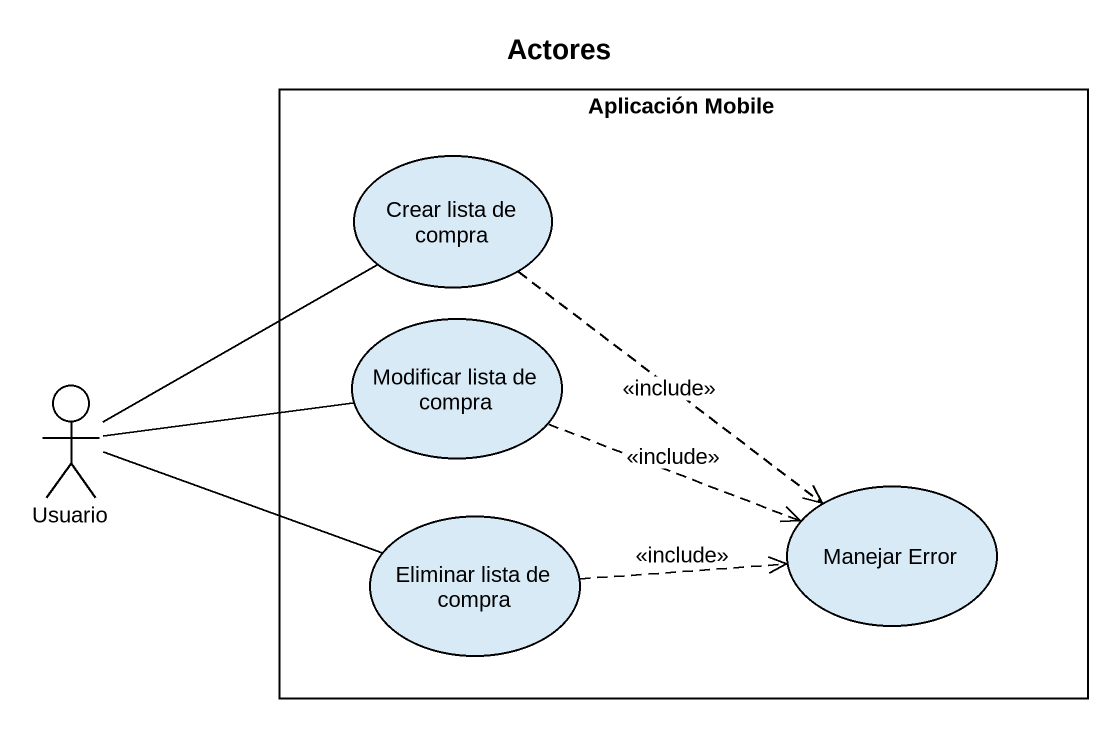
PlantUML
@startuml
title Actores
rectangle "Aplicación Mobile" as Aplicación_Mobile {
  usecase "Crear lista de compra" as Crear_lista_de_compra
  usecase "Modificar lista de compra" as Modificar_lista_de_compra
  usecase "Manejar Error" as Manejar_Error
  usecase "Eliminar lista de compra" as Eliminar_lista_de_compra
}
actor Usuario
Crear_lista_de_compra ..> Manejar_Error : <<include>>
Usuario -up- Crear_lista_de_compra
Usuario -right- Modificar_lista_de_compra
Usuario -right- Eliminar_lista_de_compra
Modificar_lista_de_compra .right.> Manejar_Error : <<include>>
Eliminar_lista_de_compra .right.> Manejar_Error : <<include>>
@enduml
